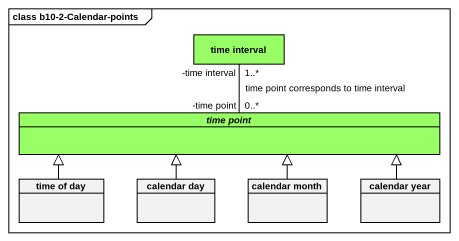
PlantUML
@startuml
mainframe class b10-2-Calendar-points
hide circle
hide empty members
class "time interval" as time_interval #99FF66
abstract class "time point" as time_point #99FF66
class "time of day" as time_of_day
class "calendar day" as calendar_day
class "calendar month" as calendar_month
class "calendar year" as calendar_year
time_point "-time point\n0..*" -up- "-time interval\n1..*" time_interval : time point corresponds to time interval
time_of_day -right-|> time_point
calendar_day -up-|> time_point
calendar_month -up-|> time_point
calendar_year -left-|> time_point
@enduml
